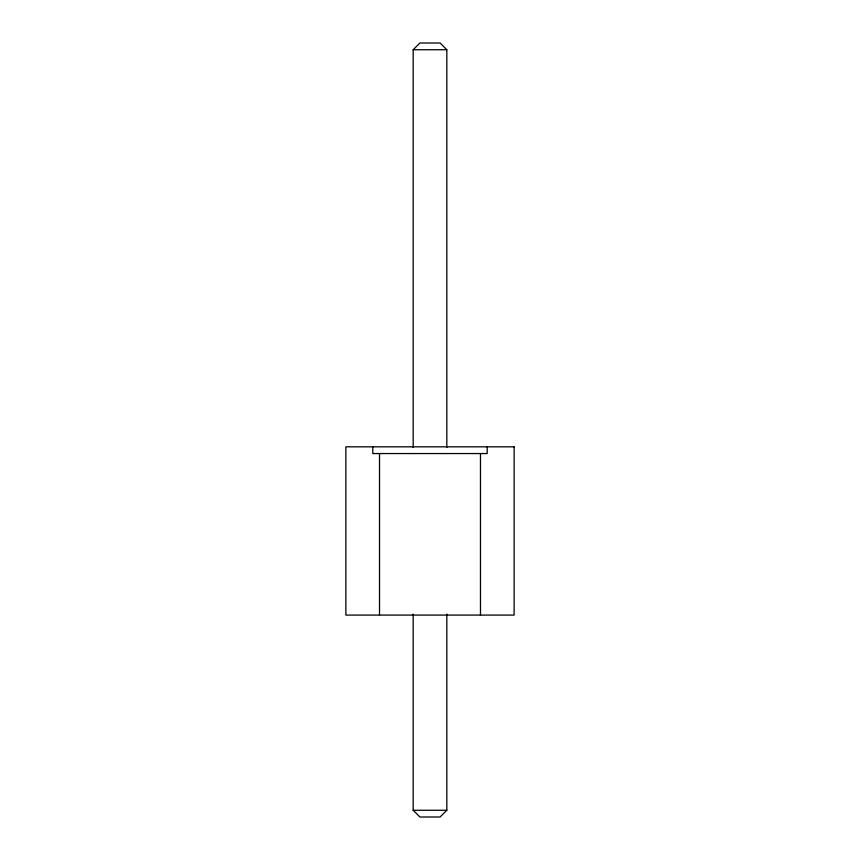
<?xml version="1.0" encoding="UTF-8"?>
<svg xmlns="http://www.w3.org/2000/svg" width="860" height="860" viewBox="0 0 860 860"><rect width="100%" height="100%" fill="white"/><g stroke="black" fill="none" stroke-linecap="round" stroke-linejoin="round"><path stroke-width="1.29" d="M413.176 447.469L413.176 49.729L419.906 43L440.094 43L446.824 49.729L446.824 447.469M446.824 614.083L446.824 810.27L440.094 817L419.906 817L413.176 810.27L413.176 614.083M413.176 49.729L446.824 49.729M413.176 810.27L446.824 810.27M487.212 446.824L487.212 453.553L372.788 453.553L372.788 446.824M480.482 453.553L480.482 615.083M379.518 453.553L379.518 615.083M514.13 446.824L345.87 446.824L345.87 615.083L514.13 615.083L514.13 446.824"/></g></svg>
